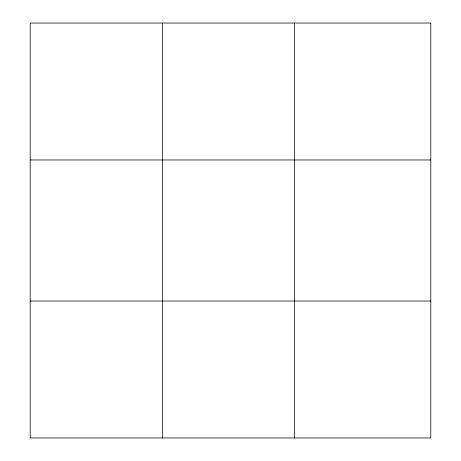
<?xml version="1.0" encoding="UTF-8"?>
<svg xmlns="http://www.w3.org/2000/svg" width="461" height="461" viewBox="0 0 461 461"><rect width="100%" height="100%" fill="white"/><g stroke="black" fill="none" stroke-linecap="round" stroke-linejoin="round"><path stroke-width="0.69" d="M162.399 437.95L162.399 23.05M294.596 437.95L294.596 23.05M30.201 159.967L430.799 159.967M30.201 301.033L430.799 301.033M430.799 23.05L430.799 437.95L30.201 437.95L30.201 23.05L430.799 23.05"/></g></svg>
